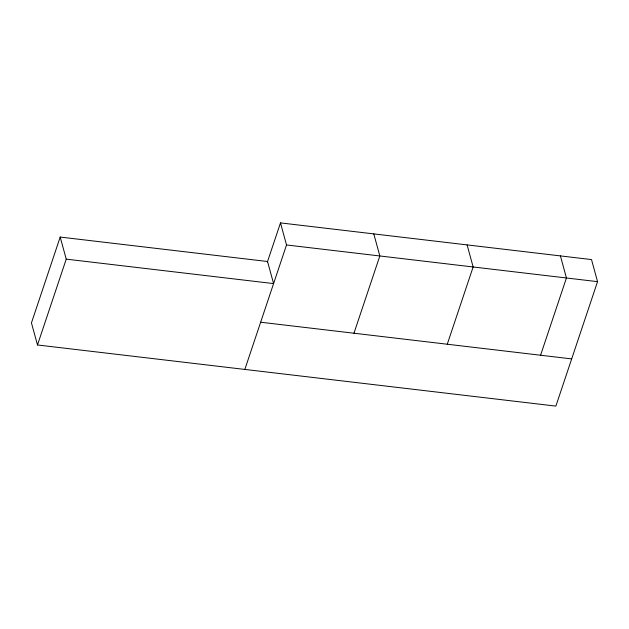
<?xml version="1.0" encoding="UTF-8"?>
<svg xmlns="http://www.w3.org/2000/svg" width="629" height="629" viewBox="0 0 629 629"><rect width="100%" height="100%" fill="white"/><g stroke="black" fill="none" stroke-linecap="round" stroke-linejoin="round"><path stroke-width="0.94" d="M60.195 237.062L66.234 259.14L273.584 283.593L267.545 261.515L60.195 237.062L31.45 322.897L37.488 344.975L555.871 406.106L597.55 281.65L591.512 259.573L280.487 222.894L267.396 261.978M37.488 344.975L66.234 259.14M244.838 369.427L286.525 244.964L280.487 222.894M353.962 333.221L379.83 255.972L373.791 233.894M447.266 344.228L473.142 266.971L467.103 244.901M540.578 355.228L566.446 277.979L560.408 255.901M286.525 244.964L597.55 281.65M260.65 322.221L571.675 358.9"/></g></svg>
